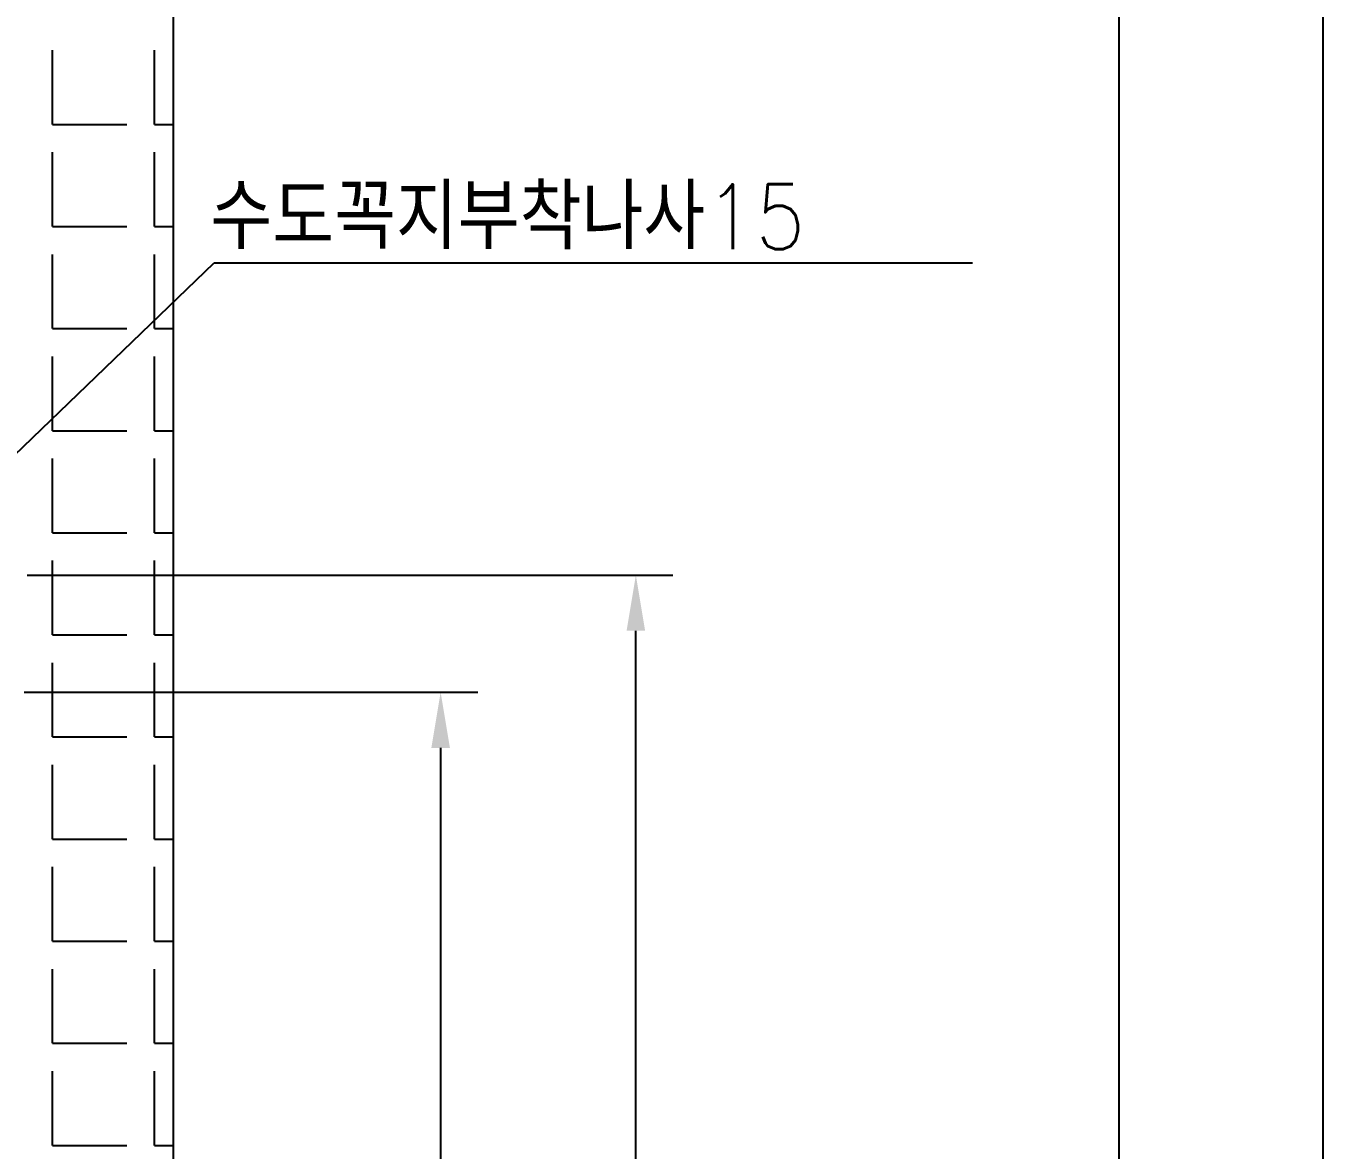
# Model space of a CAD drawing. Extents: x 1522 to 1942, y -990 to -693.
# Drawn here: x 1872.4 to 1942.2, y -821.9 to -761.3 of the extents above; entities that cross this region are included whole.
import ezdxf

# ---------------------------------------------------------------- set-up
doc = ezdxf.new("R2010")
doc.units = 0
doc.header["$LTSCALE"] = 7
doc.header["$MEASUREMENT"] = 0
doc.layers.get('0').update_dxf_attribs({"color": 2, "linetype": 'CONTINUOUS'})
for name, color, linetype in [('D', 2, 'CONTINUOUS'), ('HT', 3, 'CONTINUOUS'), ('TXT', 4, 'CONTINUOUS')]:
    doc.layers.add(name, color=color, linetype=linetype)
doc.styles.add('GHS', font='romans', dxfattribs={"bigfont": 'ghs'})
doc.dimstyles.new('STANDARD$7', dxfattribs={"dimscale": 0, "dimtxt": 3.5, "dimasz": 3, "dimexe": 2, "dimexo": 1, "dimgap": 1, "dimtad": 1, "dimdec": 4, "dimdsep": 46, "dimtxsty": 'GHS', "dimcen": 1, "dimclrd": 256, "dimclre": 256, "dimclrt": 256, "dimadec": 4, "dimazin": 2, "dimtfac": 1, "dimtdec": 4, "dimtmove": 0, "dimatfit": 0, "dimfxl": 0, "dimtolj": 1, "dimtzin": 0, "dimlwd": -1, "dimlwe": -1, "dimarcsym": 0})

# ---------------------------------------------------------------- blocks, each defined once
blk = doc.blocks.new('BORDER')
blk.add_line((1, 0), (1, 1))

msp = doc.modelspace()

# ---------------------------------------------------------------- linework, layer by layer
for p, q in [((1872.433, -790.917), (1907.225, -790.917)), ((1905.225, -861.933), (1905.225, -793.917))]:
    msp.add_line(p, q)
msp.add_solid([(1904.725, -793.917), (1905.725, -793.917), (1905.225, -790.917)])
at = {"layer": 'D'}
for p, q in [((1872.433, -790.917), (1896.707, -790.917)), ((1872.433, -790.917), (1907.225, -790.917)), ((1872.267, -797.227), (1896.707, -797.227)), ((1894.707, -800.227), (1894.707, -861.933))]:
    msp.add_line(p, q, dxfattribs=at)
msp.add_solid([(1894.207, -800.227), (1895.207, -800.227), (1894.707, -797.227)], dxfattribs=at)
at = {"layer": 'HT', "ltscale": 0.5}
for p, q in [((1880.307, -885.51), (1880.307, -716.11)), ((1873.795, -766.642), (1873.795, -762.642)), ((1879.295, -766.642), (1879.295, -762.642)), ((1873.795, -766.642), (1877.795, -766.642)), ((1879.295, -766.642), (1880.307, -766.642)), ((1873.795, -772.142), (1873.795, -768.142)), ((1879.295, -772.142), (1879.295, -768.142)), ((1873.795, -772.142), (1877.795, -772.142)), ((1879.295, -772.142), (1880.307, -772.142)), ((1873.795, -777.642), (1873.795, -773.642)), ((1879.295, -777.642), (1879.295, -773.642)), ((1873.795, -777.642), (1877.795, -777.642)), ((1879.295, -777.642), (1880.307, -777.642)), ((1873.795, -783.142), (1873.795, -779.142)), ((1879.295, -783.142), (1879.295, -779.142)), ((1873.795, -783.142), (1877.795, -783.142)), ((1879.295, -783.142), (1880.307, -783.142)), ((1873.795, -788.642), (1873.795, -784.642)), ((1879.295, -788.642), (1879.295, -784.642)), ((1873.795, -788.642), (1877.795, -788.642)), ((1879.295, -788.642), (1880.307, -788.642)), ((1873.795, -794.142), (1873.795, -790.142)), ((1879.295, -794.142), (1879.295, -790.142)), ((1873.795, -794.142), (1877.795, -794.142)), ((1879.295, -794.142), (1880.307, -794.142)), ((1873.795, -799.642), (1873.795, -795.642)), ((1879.295, -799.642), (1879.295, -795.642)), ((1873.795, -799.642), (1877.795, -799.642)), ((1879.295, -799.642), (1880.307, -799.642)), ((1873.795, -805.142), (1873.795, -801.142)), ((1879.295, -805.142), (1879.295, -801.142)), ((1873.795, -805.142), (1877.795, -805.142)), ((1879.295, -805.142), (1880.307, -805.142)), ((1873.795, -810.642), (1873.795, -806.642)), ((1879.295, -810.642), (1879.295, -806.642)), ((1873.795, -810.642), (1877.795, -810.642)), ((1879.295, -810.642), (1880.307, -810.642)), ((1873.795, -816.142), (1873.795, -812.142)), ((1879.295, -816.142), (1879.295, -812.142)), ((1873.795, -816.142), (1877.795, -816.142)), ((1879.295, -816.142), (1880.307, -816.142)), ((1873.795, -821.642), (1873.795, -817.642)), ((1879.295, -821.642), (1879.295, -817.642)), ((1873.795, -821.642), (1877.795, -821.642)), ((1879.295, -821.642), (1880.307, -821.642))]:
    msp.add_line(p, q, dxfattribs=at)
at = {"layer": 'TXT'}
msp.add_line((1931.249, -705.504), (1931.249, -979.504), dxfattribs=at)

# ---------------------------------------------------------------- block references
at = {"xscale": 420, "yscale": 297, "zscale": 420}
msp.add_blockref('BORDER', (1522.249, -989.504), dxfattribs=at)

# ---------------------------------------------------------------- texts
at = {"layer": 'D', "ltscale": 0.5, "style": 'GHS', "width": 0.9}
msp.add_text('수도꼭지부착나사15', height=3.5, dxfattribs=at).set_placement((1882.302, -773.368))

# ---------------------------------------------------------------- leaders
at = {"layer": 'D'}
msp.add_leader([(1867.157, -788.867), (1882.502, -774.103), (1923.362, -774.103)], dimstyle='STANDARD$7', override={"dimscale": 1, "dimtad": 0}, dxfattribs=at)

doc.saveas('drawing.dxf')
